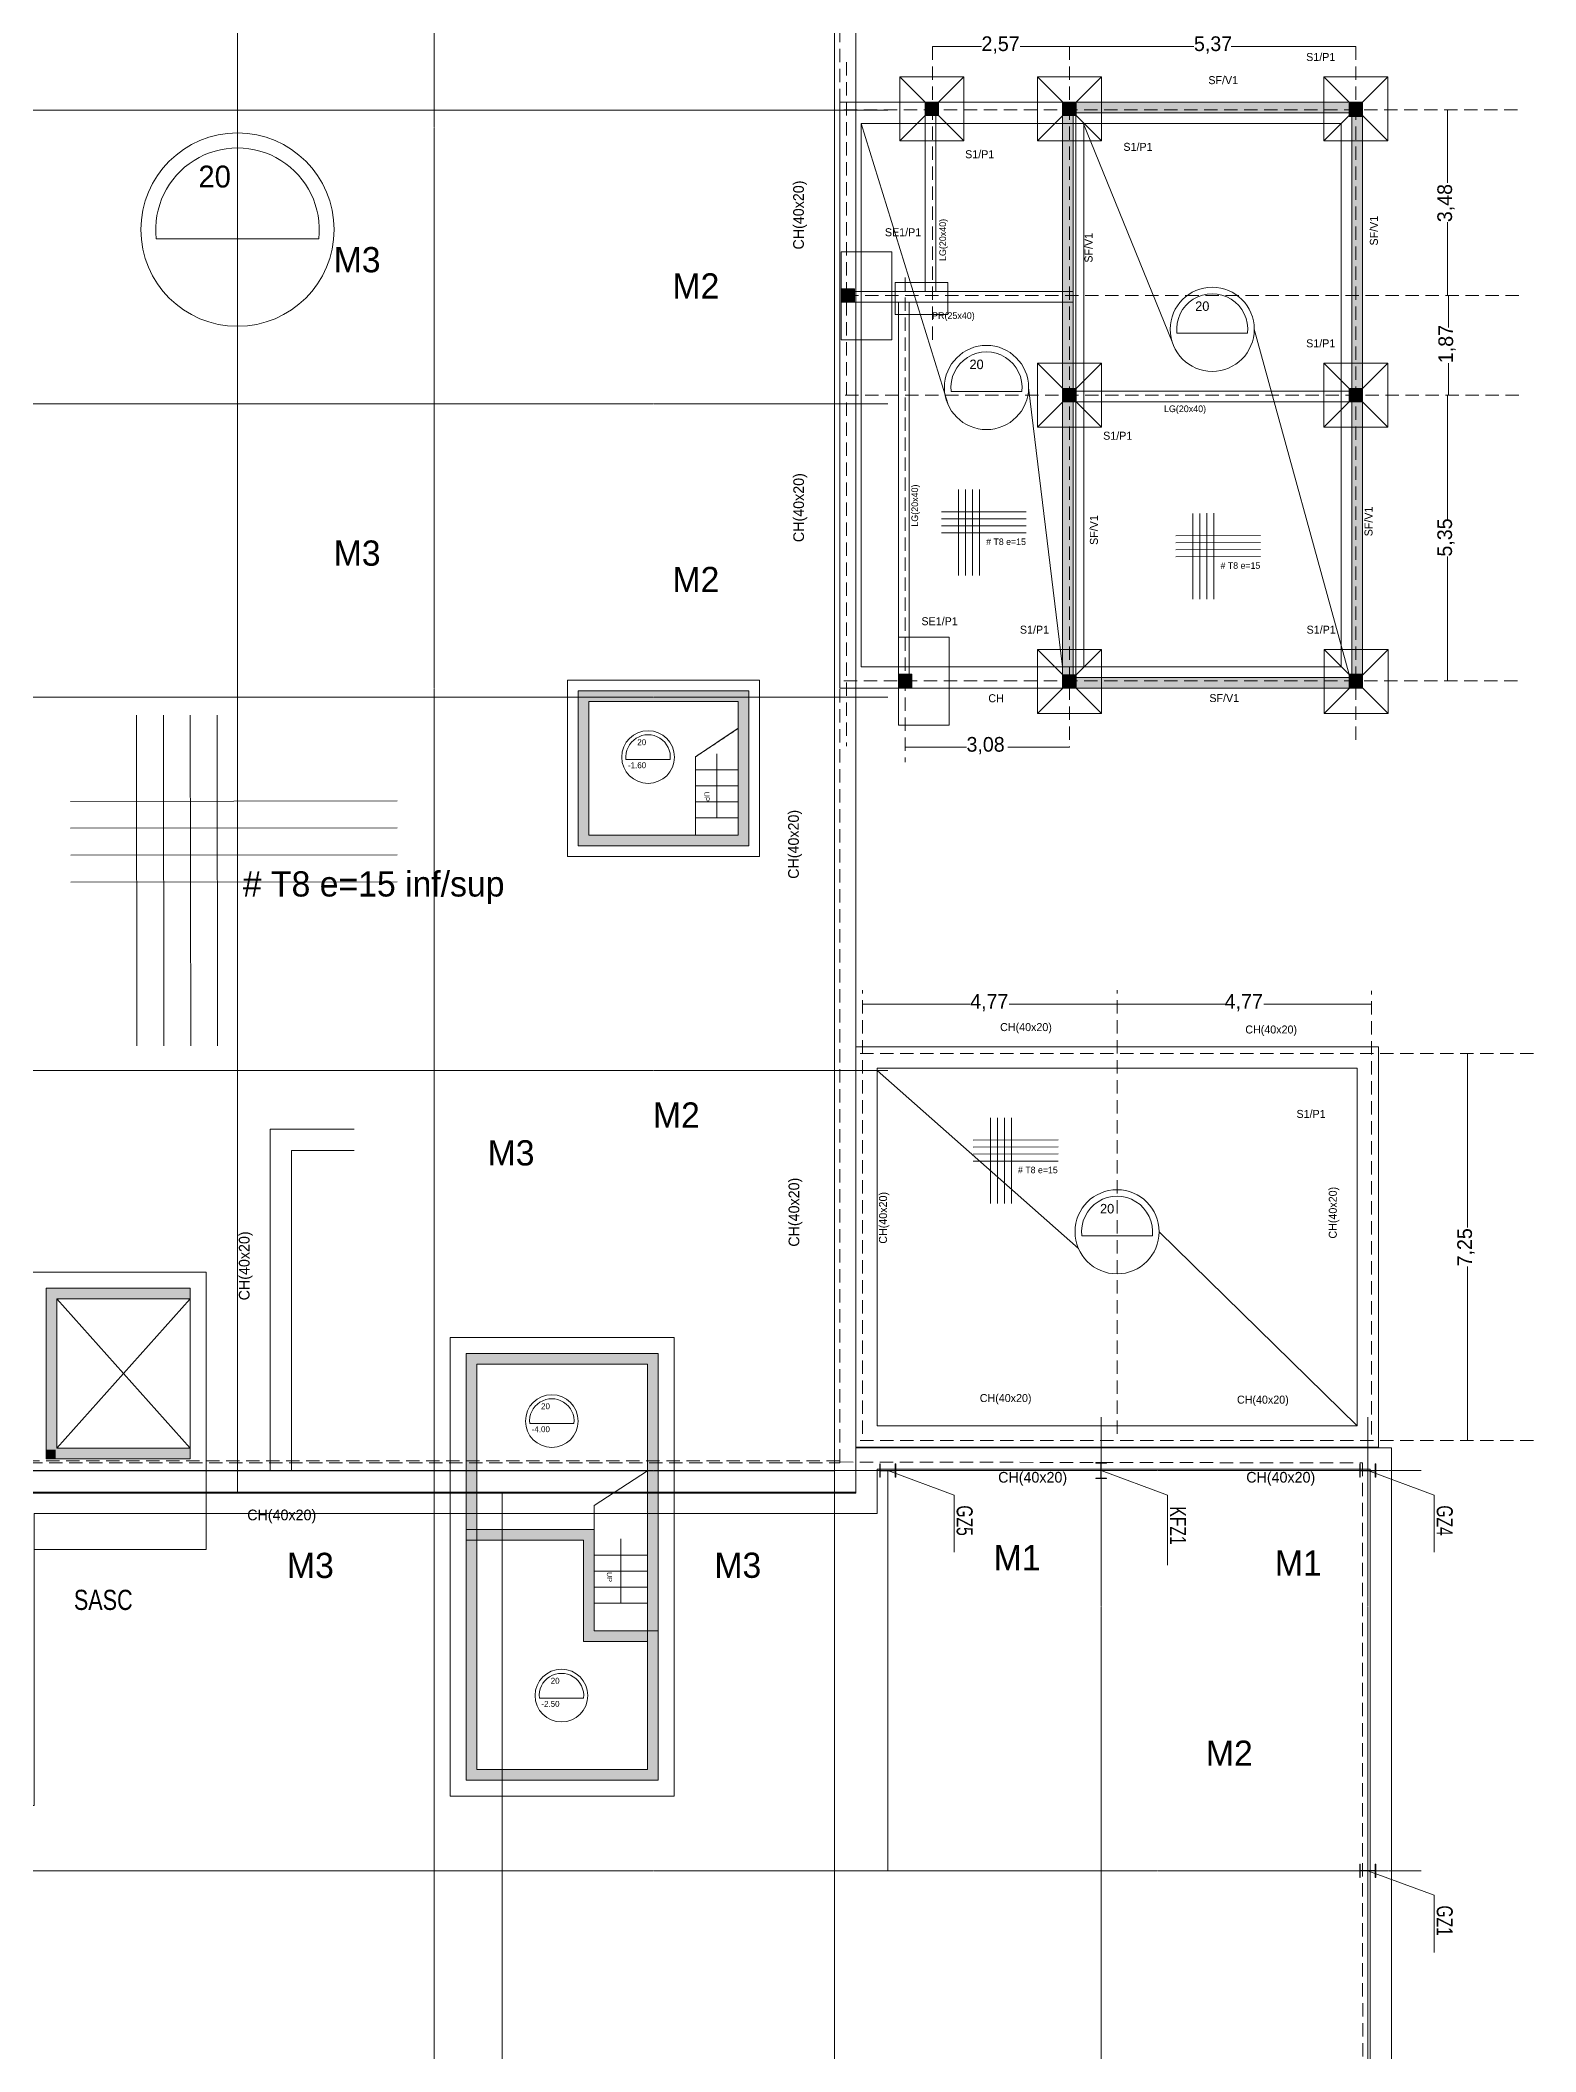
# Model space of a CAD drawing. Header units: millimetres. Extents: x 365175 to 2667127, y -330297 to -162108.
# Drawn here: x 389288 to 417325, y -242000 to -204295 of the extents above; entities that cross this region are included whole.
import ezdxf

# ---------------------------------------------------------------- set-up
doc = ezdxf.new("R2010")
doc.units = ezdxf.units.MM
doc.header["$MEASUREMENT"] = 0
for name, pattern in [('ACAD_ISO04W100', [60, 48, -6, 0, -6]), ('AXES', [50.8, 31.75, -6.35, 6.35, -6.35]), ('CENTER', [50.8, 31.75, -6.35, 6.35, -6.35]), ('DASHED2', [375, 250, -125])]:
    doc.linetypes.add(name, pattern=pattern)
for name, color, linetype in [('Nouveau_0', 7, 'Continuous'), ('Nouveau_buyer', 7, 'Continuous'), ('Nouveau_DYM', 7, 'Continuous'), ('Nouveau_famsun', 7, 'Continuous'), ('Nouveau_STXT_XG_THIN', 7, 'Continuous'), ('Nouveau_text1', 7, 'Continuous')]:
    doc.layers.add(name, color=color, linetype=linetype)
doc.styles.add('STYLE_GENERE_1', font='')
doc.styles.add('STYLE_GENERE_2', font='ISOCP.shx')
doc.styles.add('STYLE_GENERE_4', font='')
doc.styles.get('STYLE_GENERE_1').set_extended_font_data('Tempus Sans ITC')
doc.styles.get('STYLE_GENERE_4').set_extended_font_data('Arial')
doc.dimstyles.new('STYLE_GENERE__1', dxfattribs={"dimtxt": 275, "dimasz": 0.010748, "dimexe": 0.18, "dimexo": 1000000.0, "dimgap": 0, "dimtad": 0, "dimlfac": 0.001, "dimzin": 0, "dimdsep": 46, "dimtxsty": 'STYLE_GENERE_1', "dimblk": 'ARROWHEAD_6', "dimblk1": 'ARROWHEAD_6', "dimblk2": 'ARROWHEAD_6', "dimcen": 0.09, "dimse1": 1, "dimse2": 1, "dimclrd": 7, "dimclre": 7, "dimclrt": 7, "dimazin": 0, "dimtfac": 1, "dimtdec": 4, "dimtmove": 0, "dimatfit": 3, "dimfxl": 0, "dimtolj": 1, "dimtzin": 0, "dimarcsym": 0})
doc.dimstyles.new('STYLE_GENERE__2', dxfattribs={"dimtxt": 275, "dimasz": 0.010748, "dimexe": 0.18, "dimexo": 1000000.0, "dimgap": 0, "dimtad": 0, "dimtih": 1, "dimtoh": 1, "dimlfac": 0.001, "dimzin": 0, "dimdsep": 46, "dimtxsty": 'STYLE_GENERE_1', "dimblk": 'ARROWHEAD_6', "dimblk1": 'ARROWHEAD_6', "dimblk2": 'ARROWHEAD_6', "dimcen": 0.09, "dimse1": 1, "dimse2": 1, "dimclrd": 7, "dimclre": 7, "dimclrt": 7, "dimazin": 0, "dimtfac": 1, "dimtdec": 4, "dimtmove": 0, "dimatfit": 3, "dimfxl": 0, "dimtolj": 1, "dimtzin": 0, "dimarcsym": 0})

# ---------------------------------------------------------------- blocks, each defined once
blk = doc.blocks.new('*D13')
at = {"layer": 'Nouveau_0', "color": 7, "linetype": 'Continuous', "lineweight": 5}
for p, q in [((405500, -217545), (405500, -217545)), ((405500, -217545), (406653, -217545)), ((405500, -217545), (405500, -217545)), ((407429, -217545), (408583, -217545)), ((408583, -217545), (408583, -217545)), ((408583, -217545), (408583, -217545))]:
    blk.add_line(p, q, dxfattribs=at)
at = {"layer": 'Nouveau_0', "color": 7, "lineweight": 5, "insert": (406653, -217682), "char_height": 275, "attachment_point": 7, "style": 'STYLE_GENERE_1'}
blk.add_mtext('\\A1;{\\pql;\\fTempus Sans ITC|b0|i0|c0|p82;3,08}', dxfattribs=at)
blk = doc.blocks.new('ARROWHEAD_6')
at = {"color": 0, "linetype": 'Continuous', "lineweight": 0}
for p, q in [((0, 0), (-1, 0)), ((-0.5, -0.5), (0.5, 0.5))]:
    blk.add_line(p, q, dxfattribs=at)
blk = doc.blocks.new('*D14')
at = {"layer": 'Nouveau_0', "color": 7, "linetype": 'Continuous', "lineweight": 5}
for p, q in [((415668, -206970), (415668, -205598)), ((415668, -205598), (415668, -205598)), ((415668, -205598), (415668, -205598)), ((415668, -209079), (415668, -207706)), ((415668, -209079), (415668, -209079)), ((415668, -209079), (415668, -209079))]:
    blk.add_line(p, q, dxfattribs=at)
at = {"layer": 'Nouveau_0', "color": 7, "lineweight": 5, "insert": (415806, -207706), "char_height": 275, "attachment_point": 7, "rotation": 90, "style": 'STYLE_GENERE_1'}
blk.add_mtext('\\A1;{\\pql;\\fTempus Sans ITC|b0|i0|c0|p82;3,48}', dxfattribs=at)
blk = doc.blocks.new('*D15')
at = {"layer": 'Nouveau_0', "color": 7, "linetype": 'Continuous', "lineweight": 5}
for p, q in [((415668, -213278), (415668, -210950)), ((415668, -210950), (415668, -210950)), ((415668, -210950), (415668, -210950)), ((415668, -216303), (415668, -213974)), ((415668, -216303), (415668, -216303)), ((415668, -216303), (415668, -216303))]:
    blk.add_line(p, q, dxfattribs=at)
at = {"layer": 'Nouveau_0', "color": 7, "lineweight": 5, "insert": (415806, -213974), "char_height": 275, "attachment_point": 7, "rotation": 90, "style": 'STYLE_GENERE_1'}
blk.add_mtext('\\A1;{\\pql;\\fTempus Sans ITC|b0|i0|c0|p82;5,35}', dxfattribs=at)
blk = doc.blocks.new('*D16')
at = {"layer": 'Nouveau_0', "color": 7, "linetype": 'Continuous', "lineweight": 5}
for p, q in [((416043, -226551), (416043, -223290)), ((416043, -223290), (416043, -223290)), ((416043, -223290), (416043, -223290)), ((416043, -230540), (416043, -227279)), ((416043, -230540), (416043, -230540)), ((416043, -230540), (416043, -230540))]:
    blk.add_line(p, q, dxfattribs=at)
at = {"layer": 'Nouveau_0', "color": 7, "lineweight": 5, "insert": (416180, -227279), "char_height": 275, "attachment_point": 7, "rotation": 90, "style": 'STYLE_GENERE_1'}
blk.add_mtext('\\A1;{\\pql;\\fTempus Sans ITC|b0|i0|c0|p82;7,25}', dxfattribs=at)
blk = doc.blocks.new('*D17')
at = {"layer": 'Nouveau_0', "color": 7, "linetype": 'Continuous', "lineweight": 5}
for p, q in [((404701, -222363), (404701, -222363)), ((404701, -222363), (406722, -222363)), ((404701, -222363), (404701, -222363)), ((407455, -222363), (409476, -222363)), ((409476, -222363), (409476, -222363))]:
    blk.add_line(p, q, dxfattribs=at)
at = {"layer": 'Nouveau_0', "color": 7, "lineweight": 5, "insert": (406722, -222500), "char_height": 275, "attachment_point": 7, "style": 'STYLE_GENERE_1'}
blk.add_mtext('\\A1;{\\pql;\\fTempus Sans ITC|b0|i0|c0|p82;4,77}', dxfattribs=at)
blk = doc.blocks.new('*D18')
at = {"layer": 'Nouveau_0', "color": 7, "linetype": 'Continuous', "lineweight": 5}
for p, q in [((409476, -222363), (411493, -222363)), ((409476, -222363), (409476, -222363)), ((412226, -222363), (414243, -222363)), ((414243, -222363), (414243, -222363)), ((414243, -222363), (414243, -222363))]:
    blk.add_line(p, q, dxfattribs=at)
at = {"layer": 'Nouveau_0', "color": 7, "lineweight": 5, "insert": (411493, -222500), "char_height": 275, "attachment_point": 7, "style": 'STYLE_GENERE_1'}
blk.add_mtext('\\A1;{\\pql;\\fTempus Sans ITC|b0|i0|c0|p82;4,77}', dxfattribs=at)
blk = doc.blocks.new('*D23')
at = {"layer": 'Nouveau_0', "color": 7, "linetype": 'Continuous', "lineweight": 5}
for p, q in [((415688, -209681), (415688, -209079)), ((415688, -209079), (415688, -209079)), ((415688, -209079), (415688, -209079)), ((415688, -210950), (415688, -210348)), ((415688, -210950), (415688, -210950)), ((415688, -210950), (415688, -210950))]:
    blk.add_line(p, q, dxfattribs=at)
at = {"layer": 'Nouveau_0', "color": 7, "lineweight": 5, "insert": (415826, -210348), "char_height": 275, "attachment_point": 7, "rotation": 90, "style": 'STYLE_GENERE_1'}
blk.add_mtext('\\A1;{\\pql;\\fTempus Sans ITC|b0|i0|c0|p82;1,87}', dxfattribs=at)
blk = doc.blocks.new('*D24')
at = {"layer": 'Nouveau_0', "color": 7, "linetype": 'Continuous', "lineweight": 5}
for p, q in [((406013, -204411), (406013, -204411)), ((406013, -204411), (406934, -204411)), ((406013, -204411), (406013, -204411)), ((407662, -204411), (408583, -204411)), ((408583, -204411), (408583, -204411))]:
    blk.add_line(p, q, dxfattribs=at)
at = {"layer": 'Nouveau_0', "color": 7, "lineweight": 5, "insert": (406934, -204549), "char_height": 275, "attachment_point": 7, "style": 'STYLE_GENERE_1'}
blk.add_mtext('\\A1;{\\pql;\\fTempus Sans ITC|b0|i0|c0|p82;2,57}', dxfattribs=at)
blk = doc.blocks.new('*D25')
at = {"layer": 'Nouveau_0', "color": 7, "linetype": 'Continuous', "lineweight": 5}
for p, q in [((408583, -204411), (410917, -204411)), ((408583, -204411), (408583, -204411)), ((411615, -204411), (413950, -204411)), ((413950, -204411), (413950, -204411)), ((413950, -204411), (413950, -204411))]:
    blk.add_line(p, q, dxfattribs=at)
at = {"layer": 'Nouveau_0', "color": 7, "lineweight": 5, "insert": (410917, -204549), "char_height": 275, "attachment_point": 7, "style": 'STYLE_GENERE_1'}
blk.add_mtext('\\A1;{\\pql;\\fTempus Sans ITC|b0|i0|c0|p82;5,37}', dxfattribs=at)

msp = doc.modelspace()

# ---------------------------------------------------------------- hatches: boundary and pattern name
at = {"layer": 'Nouveau_0', "linetype": 'Continuous', "lineweight": 5}
for points in [[(405880.742, -205457.703), (405880.742, -205707.703), (406130.742, -205707.703), (406130.742, -205457.703)], [(408457.561, -205457.703), (408457.561, -205707.703), (408707.561, -205707.703), (408707.561, -205457.703)], [(414074.561, -205472.744), (413824.561, -205472.744), (413824.561, -205722.744), (414074.561, -205722.744)], [(404300.201, -208953.747), (404300.201, -209203.747), (404550.201, -209203.747), (404550.201, -208953.747)], [(408457.561, -210825.203), (408457.561, -211075.203), (408707.561, -211075.203), (408707.561, -210825.203)], [(413824.558, -210825.203), (413824.558, -211075.203), (414074.558, -211075.203), (414074.558, -210825.203)], [(405375.202, -216177.662), (405375.202, -216427.662), (405625.202, -216427.662), (405625.202, -216177.662)], [(408457.561, -216192.703), (408457.561, -216442.703), (408707.561, -216442.703), (408707.561, -216192.703)], [(414074.561, -216427.662), (414074.561, -216177.662), (413824.561, -216177.662), (413824.561, -216427.662)]]:
    msp.add_hatch(color=7, dxfattribs=at).paths.add_polyline_path(points)
at = {"layer": 'Nouveau_0', "linetype": 'Continuous', "lineweight": 5, "true_color": 0x007c06}
h = msp.add_hatch(color=96, dxfattribs=at)
h.paths.add_polyline_path([(408450.061, -205457.703), (408450.061, -216442.703), (414074.561, -216442.703), (414074.561, -205457.703)])
h.paths.add_polyline_path([(413874.561, -216242.703), (408650.061, -216242.703), (408650.061, -205657.703), (413874.561, -205657.703)], flags=0)
at = {"layer": 'Nouveau_0', "linetype": 'Continuous', "lineweight": 5, "true_color": 0x0033bc}
h = msp.add_hatch(dxfattribs=at)
h.set_pattern_fill('AR_CONC_0008', color=162, style=0, pattern_type=2)
h.set_pattern_definition([(50, (-2802900, -1553800), (-182184.7, 15939), [19050, -209550]), (355, (-2802900, -1553800), (-35243, 191057), [15240, -167640]), (100.451, (-2787720, -1555130), (146942.5, 175117), [16190, -178090]), (46.184, (-2802900, -1503000), (-271079, 42042), [28575, -314325]), (96.636, (-2780320, -1506500), (237404, 247426), [24285, -267135]), (351.184, (-2802900, -1503000), (237405, 247425), [22860, -251460]), (21, (-2777500, -1515700), (-151615, 102265.5), [19050, -209550]), (326, (-2777500, -1515700), (61802, 184188), [15240, -167640]), (71.4514, (-2764870, -1524230), (213416.5, 81923), [16190, -178090]), (37.5, (-2802905, -1553805), (3088.6, 84555), [0, -165608, 0, -170180, 0, -168275]), (7.5, (-2802905, -1553805), (66819.7, 100180.6), [0, -97028, 0, -161798, 0, -64135]), (327.5, (-2859550, -1553805), (-135590.6, 5728.7), [0, -63500, 0, -198120, 0, -262890]), (317.5, (-2884950, -1553800), (148129, 25426.5), [0, -82550, 0, -131572, 0, -186690])])
h.paths.add_polyline_path([(405317.44, -208836.587), (405317.44, -209436.587), (406305.742, -209436.587), (406305.742, -208836.587)])
h = msp.add_hatch(dxfattribs=at)
h.set_pattern_fill('AR_CONC_0008', color=162, style=0, pattern_type=2)
h.set_pattern_definition([(50, (-2803300, -1553800), (-182184.7, 15939), [19050, -209550]), (355, (-2803300, -1553800), (-35243, 191057), [15240, -167640]), (100.451, (-2788110, -1555130), (146942.5, 175117), [16190, -178090]), (46.184, (-2803300, -1503000), (-271079, 42042), [28575, -314325]), (96.636, (-2780700, -1506500), (237404, 247426), [24285, -267135]), (351.184, (-2803300, -1503000), (237405, 247425), [22860, -251460]), (21, (-2777900, -1515700), (-151615, 102265.5), [19050, -209550]), (326, (-2777900, -1515700), (61802, 184188), [15240, -167640]), (71.4514, (-2765260, -1524230), (213416.5, 81923), [16190, -178090]), (37.5, (-2803290, -1553805), (3088.6, 84555), [0, -165608, 0, -170180, 0, -168275]), (7.5, (-2803290, -1553805), (66819.7, 100180.6), [0, -97028, 0, -161798, 0, -64135]), (327.5, (-2859935, -1553805), (-135590.6, 5728.7), [0, -63500, 0, -198120, 0, -262890]), (317.5, (-2885340, -1553800), (148129, 25426.5), [0, -82550, 0, -131572, 0, -186690])])
h.paths.add_polyline_path([(405317.44, -208836.587), (405317.44, -209436.587), (406305.742, -209436.587), (406305.742, -208836.587)])
at = {"layer": 'Nouveau_0', "linetype": 'Continuous', "lineweight": 5, "true_color": 0x007c06}
h = msp.add_hatch(color=96, dxfattribs=at)
h.paths.add_polyline_path([(399374.813, -216492.704), (399374.813, -219392.704), (402574.813, -219392.704), (402574.813, -216492.704)])
h.paths.add_polyline_path([(402374.813, -219192.704), (399574.813, -219192.704), (399574.813, -216692.704), (402374.813, -216692.704)], flags=0)
for points in [[(389400.202, -227686.253), (389400.202, -230711.254), (389575.202, -230711.254), (389575.202, -230886.253), (392100.202, -230886.253), (392100.202, -230686.253), (389600.202, -230686.253), (389600.202, -227886.253), (392100.202, -227886.253), (392100.202, -227686.253)], [(389400.202, -230886.253), (389575.202, -230886.253), (389575.202, -230711.254), (389400.202, -230711.254)], [(399475.202, -232411.253), (399475.202, -234311.51), (400675.202, -234311.51), (400675.202, -234111.51), (399675.202, -234111.51), (399675.202, -232211.253), (397475.202, -232211.253), (397475.202, -232411.253)]]:
    msp.add_hatch(color=96, dxfattribs=at).paths.add_polyline_path(points)
h = msp.add_hatch(color=96, dxfattribs=at)
h.paths.add_polyline_path([(397275.202, -236911.253), (400875.202, -236911.253), (400875.202, -228911.253), (397275.202, -228911.253)])
h.paths.add_polyline_path([(397475.202, -236711.253), (397475.202, -229111.253), (400675.202, -229111.253), (400675.202, -236711.253)], flags=0)

# ---------------------------------------------------------------- linework, layer by layer
at = {"layer": 'Nouveau_0', "color": 7, "linetype": 'ACAD_ISO04W100', "lineweight": 5}
for p, q in [((396675.201, -172107.704), (396675.201, -260107.704)), ((404175.201, -172107.704), (404175.201, -260107.704)), ((380675.201, -205607.704), (405175.201, -205607.704)), ((374175.201, -211107.704), (405175.201, -211107.704)), ((374175.201, -216607.704), (405175.201, -216607.704)), ((374175.201, -223607.704), (405175.201, -223607.704)), ((409175.201, -230107.584), (409175.201, -260107.704)), ((414175.201, -230107.584), (414175.201, -260107.704)), ((374175.201, -231107.704), (415175.201, -231107.704)), ((374175.201, -238607.704), (415175.201, -238607.704))]:
    msp.add_line(p, q, dxfattribs=at)
at = {"layer": 'Nouveau_0', "color": 7, "linetype": 'AXES', "lineweight": 5}
for p, q in [((396675.201, -172107.704), (396675.201, -260107.704)), ((404175.201, -172107.704), (404175.201, -260107.704)), ((380675.201, -205607.704), (405175.201, -205607.704)), ((374175.201, -211107.704), (405175.201, -211107.704)), ((374175.201, -216607.704), (405175.201, -216607.704)), ((374175.201, -223607.704), (405175.201, -223607.704)), ((409175.201, -230107.584), (409175.201, -260107.704)), ((414175.201, -230107.584), (414175.201, -260107.704)), ((374175.201, -231107.704), (415175.201, -231107.704)), ((405175.201, -231107.704), (405175.201, -238607.704)), ((374175.201, -238607.704), (415175.201, -238607.704))]:
    msp.add_line(p, q, dxfattribs=at)
at = {"layer": 'Nouveau_0', "color": 7, "linetype": 'Continuous', "lineweight": 5}
for p, q in [((401574.813, -217969.825), (402374.813, -217969.825)), ((401574.813, -218269.825), (402374.813, -218269.825)), ((401574.813, -218569.825), (402374.813, -218569.825)), ((401574.813, -218869.825), (402374.813, -218869.825)), ((405175.201, -231107.704), (406423.167, -231565.199)), ((409175.201, -231107.704), (410423.167, -231565.199)), ((414175.201, -231107.704), (415423.167, -231565.199)), ((406423.167, -231565.199), (406423.167, -232636.632)), ((410423.167, -231565.199), (410423.167, -232881.293)), ((415423.167, -231565.199), (415423.167, -232636.632)), ((399675.202, -232688.631), (400675.202, -232688.631)), ((399675.202, -232988.631), (400675.202, -232988.631)), ((399675.202, -233288.631), (400675.202, -233288.631)), ((399675.202, -233588.631), (400675.202, -233588.631)), ((414175.201, -238607.704), (415423.167, -239065.199)), ((415423.167, -239065.199), (415423.167, -240136.632))]:
    msp.add_line(p, q, dxfattribs=at)
at = {"layer": 'Nouveau_0', "color": 7, "linetype": 'DASHED2', "lineweight": 20}
for points in [[(381575.201, -172957.704), (462940.553, -172957.704), (462940.553, -252942.704), (437940.061, -252942.704), (437940.061, -187972.705), (410675.553, -187972.705), (404275.553, -187957.704), (404275.553, -230945.203), (414074.561, -230962.703), (414089.561, -258972.705), (381590.553, -258972.705)], [(381577.885, -230962.703), (404275.564, -230962.703), (404275.564, -230924.277), (381577.885, -230924.277)]]:
    msp.add_lwpolyline(points, close=True, dxfattribs=at)
at = {"layer": 'Nouveau_0', "color": 7, "linetype": 'Continuous', "lineweight": 20}
for points in [[(404576.273, -187779.442), (381395.876, -187792.342), (381395.876, -231511.254), (404575.202, -231511.254)], [(381395.876, -187792.342), (404575.202, -187792.342), (404575.202, -231511.254), (381395.876, -231511.254)], [(404176.263, -188179.664), (381795.876, -188192.12), (381795.876, -231111.254), (404175.212, -231111.254)], [(404275.553, -205457.703), (414074.561, -205457.703), (414074.561, -216442.703), (404275.553, -216442.703)], [(405880.742, -205457.703), (406130.742, -205457.703), (406130.742, -205707.703), (405880.742, -205707.703)], [(408450.061, -216442.703), (408700.061, -216442.703), (408700.061, -205457.703), (408450.061, -205457.703)], [(408450.061, -205457.703), (414074.561, -205457.703), (414074.561, -216442.703), (408450.061, -216442.703)], [(408450.061, -205457.703), (414074.561, -205457.703), (414074.561, -216442.703), (408450.061, -216442.703)], [(408457.561, -205457.703), (408707.561, -205457.703), (408707.561, -205707.703), (408457.561, -205707.703)], [(414074.561, -205472.744), (413824.561, -205472.744), (413824.561, -205722.744), (414074.561, -205722.744)], [(404675.553, -205857.703), (413674.561, -205857.703), (413674.561, -216042.703), (404675.553, -216042.703)], [(408650.061, -205657.703), (413874.561, -205657.703), (413874.561, -216242.703), (408650.061, -216242.703)], [(408650.061, -205657.703), (413874.561, -205657.703), (413874.561, -216242.703), (408650.061, -216242.703)], [(408850.061, -205857.703), (413674.561, -205857.703), (413674.561, -216042.703), (408850.061, -216042.703)], [(404300.194, -209911.254), (404300.194, -208261.254), (405250.194, -208261.254), (405250.194, -209911.254)], [(405317.44, -208836.587), (406305.742, -208836.587), (406305.742, -209436.587), (405317.44, -209436.587)], [(404300.201, -208953.747), (404550.201, -208953.747), (404550.201, -209203.747), (404300.201, -209203.747)], [(408457.561, -210825.203), (408707.561, -210825.203), (408707.561, -211075.203), (408457.561, -211075.203)], [(413824.558, -210825.203), (414074.558, -210825.203), (414074.558, -211075.203), (413824.558, -211075.203)], [(405375.195, -217135.169), (405375.195, -215485.169), (406325.195, -215485.169), (406325.195, -217135.169)], [(399174.813, -216292.704), (402774.813, -216292.704), (402774.813, -219592.704), (399174.813, -219592.704)], [(399174.813, -216292.704), (402774.813, -216292.704), (402774.813, -219592.704), (399174.813, -219592.704)], [(405375.202, -216177.662), (405625.202, -216177.662), (405625.202, -216427.662), (405375.202, -216427.662)], [(408457.561, -216192.703), (408707.561, -216192.703), (408707.561, -216442.703), (408457.561, -216442.703)], [(414074.561, -216427.662), (413824.561, -216427.662), (413824.561, -216177.662), (414074.561, -216177.662)], [(399374.813, -216492.704), (402574.813, -216492.704), (402574.813, -219392.704), (399374.813, -219392.704)], [(399374.813, -216492.704), (402574.813, -216492.704), (402574.813, -219392.704), (399374.813, -219392.704)], [(399574.813, -216692.704), (402374.813, -216692.704), (402374.813, -219192.704), (399574.813, -219192.704)], [(402374.813, -216692.704), (399574.813, -216692.704), (399574.813, -219192.704), (401574.813, -219192.704), (402374.813, -219192.704)], [(399574.813, -216692.704), (402374.813, -216692.704), (402374.813, -219192.704), (399574.813, -219192.704)], [(402374.813, -217192.704), (402374.813, -219192.704), (401574.813, -219192.704), (401574.813, -217725.015)], [(404576.262, -223164.91), (414375.27, -223164.91), (414375.27, -230664.91), (404576.262, -230664.91)], [(404976.262, -223564.91), (413975.27, -223564.91), (413975.27, -230264.91), (404976.262, -230264.91)], [(392100.202, -227686.253), (392100.202, -230886.253), (389400.202, -230886.253), (389400.202, -227686.253)], [(392080.067, -227686.253), (389400.202, -227686.253), (389400.202, -230886.253), (392100.202, -230886.253), (392100.202, -227686.253)], [(392100.202, -227886.253), (389600.202, -227886.253), (389600.202, -230686.253), (392100.202, -230686.253)], [(396975.202, -228611.253), (396975.202, -237211.253), (401175.202, -237211.253), (401175.202, -228611.253)], [(397275.202, -228911.253), (397275.202, -236911.253), (400875.202, -236911.253), (400875.202, -228911.253)], [(400875.202, -228911.253), (400875.202, -236911.253), (397275.202, -236911.253), (397275.202, -228911.253)], [(400675.202, -229111.253), (400675.202, -236711.253), (397475.202, -236711.253), (397475.202, -229111.253)], [(397475.202, -229111.253), (400675.202, -229111.253), (400675.202, -236711.253), (397475.202, -236711.253)], [(385414.61, -236983.63), (385414.61, -238250.544), (381276.896, -238250.544), (381275.202, -259511.254), (414622.909, -259509.516), (414622.909, -230679.951), (404575.202, -230679.951), (404575.202, -231511.254), (388675.202, -231511.254), (388675.202, -236983.63)], [(385814.61, -237383.63), (385814.61, -238650.544), (381676.864, -238650.544), (381675.234, -259111.233), (414222.909, -259109.537), (414222.909, -231079.951), (404975.202, -231079.951), (404975.202, -231911.254), (389175.201, -231911.254), (389175.201, -237383.63)], [(400675.202, -234111.51), (400675.202, -231111.253), (399675.202, -231761.253), (399675.202, -234111.51)], [(399675.202, -232688.631), (400675.202, -232688.631), (400675.202, -233588.631), (399675.202, -233588.631)], [(399675.202, -232688.631), (400675.202, -232688.631), (400675.202, -232988.631), (399675.202, -232988.631)], [(399675.202, -232988.631), (400675.202, -232988.631), (400675.202, -233288.631), (399675.202, -233288.631)]]:
    msp.add_lwpolyline(points, close=True, dxfattribs=at)
at = {"layer": 'Nouveau_0', "color": 7, "linetype": 'DASHED2', "lineweight": 20}
for points in [[(404400.553, -204707.663), (404400.553, -217529.659)], [(406013.242, -204411.254), (406013.242, -209950.384)], [(408582.561, -204411.254), (408582.561, -217544.7)], [(413949.561, -204411.254), (413949.561, -217529.659)], [(416980.727, -205597.744), (404275.553, -205597.744)], [(405500.202, -208741.277), (405500.202, -217830.484)], [(417005.375, -209078.747), (404300.201, -209078.747)], [(417005.375, -210950.203), (404300.201, -210950.203)], [(416980.727, -216302.662), (404275.553, -216302.662)], [(404701.262, -230414.91), (404701.262, -222101.808)], [(409475.766, -230414.91), (409475.766, -222101.808)], [(414242.77, -230429.911), (414242.77, -222116.809)], [(417281.436, -223289.91), (404576.262, -223289.91)], [(417281.436, -230539.91), (404576.262, -230539.91)]]:
    msp.add_lwpolyline(points, dxfattribs=at)
at = {"layer": 'Nouveau_0', "color": 7, "linetype": 'Continuous', "lineweight": 20}
for points in [[(405405.745, -204982.7), (406605.745, -204982.7), (406605.745, -206182.7), (405405.745, -206182.7), (405405.745, -204982.7), (406605.745, -206182.7), (405405.745, -206182.7), (406605.745, -204982.7)], [(407982.568, -204982.7), (409182.568, -204982.7), (409182.568, -206182.7), (407982.568, -206182.7), (407982.568, -204982.7), (409182.568, -206182.7), (407982.568, -206182.7), (409182.568, -204982.7)], [(413349.568, -204982.7), (414549.568, -204982.7), (414549.568, -206182.7), (413349.568, -206182.7), (413349.568, -204982.7), (414549.568, -206182.7), (413349.568, -206182.7), (414549.568, -204982.7)], [(404675.553, -205857.703), (406299.834, -211107.228)], [(405880.749, -209003.747), (405880.749, -205707.703)], [(406080.919, -209003.747), (406079.78, -205693.815)], [(408831.031, -205831.162), (410507.595, -209950.388)], [(391463.716, -208015.281), (394508.433, -208015.281)], [(405705.742, -208836.587), (406305.742, -208836.587), (406305.742, -209436.587), (405317.44, -209436.587), (405317.44, -208836.587)], [(404300.201, -209003.747), (408650.061, -209003.747)], [(404300.201, -209203.747), (408650.061, -209203.747)], [(405375.202, -216177.662), (405375.202, -209203.747)], [(405575.372, -216177.662), (405575.372, -209203.747)], [(410597.203, -209787.076), (411922.333, -209787.076)], [(412048.435, -209713.256), (413824.561, -216185.193)], [(407982.568, -210350.2), (409182.568, -210350.2), (409182.568, -211550.2), (407982.568, -211550.2), (407982.568, -210350.2), (409182.568, -211550.2), (407982.568, -211550.2), (409182.568, -210350.2)], [(413349.565, -210350.2), (414549.565, -210350.2), (414549.565, -211550.2), (413349.565, -211550.2), (413349.565, -210350.2), (414549.565, -211550.2), (413349.565, -211550.2), (414549.565, -210350.2)], [(406365.413, -210878.06), (407690.543, -210878.06)], [(407816.645, -210804.239), (408450.061, -216042.703)], [(408450.061, -210875.203), (413824.558, -210875.203)], [(408450.061, -211075.203), (413824.558, -211075.203)], [(407982.568, -215717.7), (409182.568, -215717.7), (409182.568, -216917.7), (407982.568, -216917.7), (407982.568, -215717.7), (409182.568, -216917.7), (407982.568, -216917.7), (409182.568, -215717.7)], [(413357.068, -215717.7), (414557.068, -215717.7), (414557.068, -216917.7), (413357.068, -216917.7), (413357.068, -215717.7), (414557.068, -216917.7), (413357.068, -216917.7), (414557.068, -215717.7)], [(400268.2, -217777.569), (401097.968, -217777.569)], [(404976.262, -223607.704), (408751.98, -226943.609)], [(395175.201, -224707.704), (393600.201, -224707.704), (393600.201, -231107.704)], [(395175.201, -225107.704), (394000.201, -225107.704), (394000.201, -231107.704)], [(408813.201, -226704.172), (410138.331, -226704.172)], [(410264.433, -226630.351), (413975.27, -230264.91)], [(389175.201, -232311.254), (389175.201, -232585.704), (392400.202, -232585.704), (392400.202, -227386.253), (392080.067, -227386.253), (388975.202, -227386.253), (388975.202, -228611.179)], [(389600.202, -227886.253), (392100.202, -230686.253), (389600.202, -230686.253), (392100.202, -227886.253)], [(397475.202, -232211.253), (399675.202, -232211.253), (399675.202, -234111.51), (400675.202, -234111.51), (400675.202, -229111.253), (400675.202, -231111.253), (399675.202, -231761.253), (399675.202, -232211.253)], [(398463.824, -230223.898), (399293.592, -230223.898)], [(397275.202, -232211.253), (399675.202, -232211.253), (399675.202, -234111.51), (400875.202, -234111.51)], [(397275.202, -232211.253), (399675.202, -232211.253), (399675.202, -234111.51), (400675.202, -234111.51)], [(397275.202, -232411.253), (399475.202, -232411.253), (399475.202, -234311.51), (400675.202, -234311.51)], [(398644.668, -235370.449), (399474.436, -235370.449)]]:
    msp.add_lwpolyline(points, dxfattribs=at)
at = {"layer": 'Nouveau_0', "color": 7, "linetype": 'Continuous', "lineweight": 20, "flags": 128}
for points in [[(406503.457, -212717.205), (406505.466, -214327.6)], [(406634.706, -212717.041), (406636.715, -214327.437)], [(406765.955, -212716.878), (406767.964, -214327.273)], [(406897.204, -212716.714), (406899.213, -214327.109)], [(406182.977, -213136.949), (407773.172, -213134.966)], [(406183.141, -213268.199), (407773.336, -213266.215)], [(406183.305, -213399.448), (407773.499, -213397.464)], [(410897.036, -213163.493), (410899.045, -214773.889)], [(411028.285, -213163.329), (411030.294, -214773.725)], [(411159.535, -213163.166), (411161.543, -214773.561)], [(411290.784, -213163.002), (411292.792, -214773.397)], [(406183.468, -213530.697), (407773.663, -213528.713)], [(410576.557, -213583.238), (412166.751, -213581.254)], [(410576.72, -213714.487), (412166.915, -213712.503)], [(410576.884, -213845.736), (412167.079, -213843.752)], [(410577.048, -213976.985), (412167.242, -213975.002)], [(391090.951, -216947.043), (391098.681, -223143.85)], [(391595.999, -216946.413), (391603.728, -223143.22)], [(392101.046, -216945.783), (392108.776, -223142.59)], [(392606.093, -216945.153), (392613.823, -223141.96)], [(401974.813, -218869.825), (401974.813, -217669.01)], [(389857.745, -218562.221), (395976.819, -218554.589)], [(389858.375, -219067.269), (395977.449, -219059.636)], [(389859.005, -219572.316), (395978.079, -219564.683)], [(389859.635, -220077.363), (395978.709, -220069.731)], [(407099.785, -224491.876), (407101.794, -226102.271)], [(407231.034, -224491.712), (407233.043, -226102.108)], [(407362.284, -224491.548), (407364.292, -226101.944)], [(407493.533, -224491.385), (407495.542, -226101.78)], [(406779.306, -224911.62), (408369.5, -224909.637)], [(406779.469, -225042.869), (408369.664, -225040.886)], [(406779.633, -225174.119), (408369.828, -225172.135)], [(406779.797, -225305.368), (408369.991, -225303.384)], [(400175.202, -233588.631), (400175.202, -232387.817)], [(400175.202, -233588.631), (400175.202, -232387.817)]]:
    msp.add_lwpolyline(points, dxfattribs=at)
at = {"layer": 'Nouveau_0', "color": 7, "linetype": 'Continuous', "lineweight": 20}
for centre, radius in [((392986.074, -207845.666), 1812.099), ((411259.768, -209713.256), 788.667), ((407027.978, -210804.239), 788.667), ((400683.084, -217731.344), 493.846), ((409475.766, -226630.351), 788.667), ((398878.708, -230177.673), 493.846), ((399059.552, -235324.224), 493.846)]:
    msp.add_circle(centre, radius, dxfattribs=at)
for centre, radius, start in [((392986.074, -207845.666), 1531.778, 353.6425333), ((411259.768, -209713.256), 666.665, 353.6425333), ((407027.978, -210804.239), 666.665, 353.6425333), ((400683.084, -217731.344), 417.451, 353.6425332), ((409475.766, -226630.351), 666.665, 353.6425333), ((398878.708, -230177.673), 417.451, 353.6425332), ((399059.552, -235324.224), 417.451, 353.6425332)]:
    msp.add_arc(centre, radius, start, 186.3574668, dxfattribs=at)
at = {"layer": 'Nouveau_buyer', "color": 7, "linetype": 'Continuous', "lineweight": 20}
msp.add_lwpolyline([(400875.202, -228911.253), (400875.202, -236911.253), (397275.202, -236911.253), (397275.202, -228911.253)], close=True, dxfattribs=at)
at = {"layer": 'Nouveau_DYM', "color": 7, "linetype": 'CENTER', "lineweight": 5}
for p, q in [((401574.813, -217969.825), (402374.813, -217969.825)), ((401574.813, -218269.825), (402374.813, -218269.825)), ((401574.813, -218569.825), (402374.813, -218569.825)), ((401574.813, -218869.825), (402374.813, -218869.825))]:
    msp.add_line(p, q, dxfattribs=at)
at = {"layer": 'Nouveau_DYM', "color": 7, "linetype": 'CENTER', "lineweight": 20}
for points in [[(402374.813, -216692.704), (399574.813, -216692.704), (399574.813, -219192.704), (401574.813, -219192.704), (402374.813, -219192.704)], [(402374.813, -217192.704), (402374.813, -219192.704), (401574.813, -219192.704), (401574.813, -217725.015)]]:
    msp.add_lwpolyline(points, close=True, dxfattribs=at)
at = {"layer": 'Nouveau_DYM', "color": 7, "linetype": 'CENTER', "lineweight": 20, "flags": 128}
msp.add_lwpolyline([(401974.813, -218869.825), (401974.813, -217669.01)], dxfattribs=at)
at = {"layer": 'Nouveau_famsun', "color": 7, "linetype": 'Continuous', "lineweight": 5}
for p, q in [((392986.074, -187785.892), (392986.074, -231529.059)), ((397949.903, -259509.516), (397949.903, -231529.059))]:
    msp.add_line(p, q, dxfattribs=at)
at = {"layer": 'Nouveau_famsun', "color": 7, "linetype": 'Continuous', "lineweight": 20}
msp.add_lwpolyline([(404576.273, -187779.442), (404576.273, -231529.059), (374657.518, -231529.059), (374657.518, -210772.522), (381395.876, -210772.522), (381395.876, -187792.342)], close=True, dxfattribs=at)
msp.add_lwpolyline([(404576.273, -230679.951), (414622.909, -230679.951), (414622.909, -259509.516), (381276.896, -259509.516), (381276.896, -238250.544), (385414.61, -238250.544), (385414.61, -231529.059)], dxfattribs=at)
at = {"layer": 'Nouveau_STXT_XG_THIN', "color": 7, "linetype": 'Continuous', "lineweight": 20}
for points in [[(405325.201, -231232.704), (405325.201, -230982.704), (405314.501, -230982.704), (405314.501, -231104.154), (405035.901, -231104.154), (405035.901, -230982.704), (405025.201, -230982.704), (405025.201, -231232.704), (405035.901, -231232.704), (405035.901, -231111.254), (405314.501, -231111.254), (405314.501, -231232.704)], [(409275.201, -230957.704), (409075.201, -230957.704), (409075.201, -230968.404), (409171.651, -230968.404), (409171.651, -231247.004), (409075.201, -231247.004), (409075.201, -231257.704), (409275.201, -231257.704), (409275.201, -231247.004), (409178.751, -231247.004), (409178.751, -230968.404), (409275.201, -230968.404)], [(409275.201, -230957.704), (409075.201, -230957.704), (409075.201, -230968.404), (409171.651, -230968.404), (409171.651, -231247.004), (409075.201, -231247.004), (409075.201, -231257.704), (409275.201, -231257.704), (409275.201, -231247.004), (409178.751, -231247.004), (409178.751, -230968.404), (409275.201, -230968.404)], [(414325.201, -231232.704), (414325.201, -230982.704), (414314.501, -230982.704), (414314.501, -231104.154), (414035.901, -231104.154), (414035.901, -230982.704), (414025.201, -230982.704), (414025.201, -231232.704), (414035.901, -231232.704), (414035.901, -231111.254), (414314.501, -231111.254), (414314.501, -231232.704)], [(414325.201, -231232.704), (414325.201, -230982.704), (414314.501, -230982.704), (414314.501, -231104.154), (414035.901, -231104.154), (414035.901, -230982.704), (414025.201, -230982.704), (414025.201, -231232.704), (414035.901, -231232.704), (414035.901, -231111.254), (414314.501, -231111.254), (414314.501, -231232.704)], [(414325.201, -238732.704), (414325.201, -238482.704), (414314.501, -238482.704), (414314.501, -238604.154), (414035.901, -238604.154), (414035.901, -238482.704), (414025.201, -238482.704), (414025.201, -238732.704), (414035.901, -238732.704), (414035.901, -238611.254), (414314.501, -238611.254), (414314.501, -238732.704)], [(414325.201, -238732.704), (414325.201, -238482.704), (414314.501, -238482.704), (414314.501, -238604.154), (414035.901, -238604.154), (414035.901, -238482.704), (414025.201, -238482.704), (414025.201, -238732.704), (414035.901, -238732.704), (414035.901, -238611.254), (414314.501, -238611.254), (414314.501, -238732.704)]]:
    msp.add_lwpolyline(points, close=True, dxfattribs=at)

# ---------------------------------------------------------------- texts
at = {"layer": 'Nouveau_0', "color": 7, "linetype": 'Continuous', "lineweight": 5, "style": 'STYLE_GENERE_1'}
for s, insert, char_height, attachment_point in [('\\A1;{\\pqr;\\fTempus Sans ITC|b0|i0|c0|p82;S1/P1}', (413567.553, -204534.322), 150, 3), ('\\A1;{\\pqr;\\fTempus Sans ITC|b0|i0|c0|p82;SF/V1 }', (411744.051, -204968.588), 150, 3), ('\\A1;{\\pqr;\\fTempus Sans ITC|b0|i0|c0|p82;S1/P1}', (410140.664, -206218.717), 150, 3), ('\\A1;{\\pqr;\\fTempus Sans ITC|b0|i0|c0|p82;S1/P1}', (407174.006, -206357.462), 150, 3), ('\\A1;{\\pql;\\fTempus Sans ITC|b0|i0|c0|p82;20 }', (392252.905, -206645.615), 409.76963, 1), ('\\A1;{\\pqr;\\fTempus Sans ITC|b0|i0|c0|p82;SE1/P1}', (405803.45, -207819.31), 150, 3), ('\\A1;{\\pql;\\fTempus Sans ITC|b0|i0|c0|p82;M3}', (394789.572, -208172.109), 472.97405, 1), ('\\A1;{\\pql;\\fTempus Sans ITC|b0|i0|c0|p82;M2}', (401140.77, -208663.816), 472.97405, 1), ('\\A1;{\\pql;\\fTempus Sans ITC|b0|i0|c0|p82;20 }', (410940.676, -209190.966), 178.34114, 1), ('\\A1;{\\pql;\\fTempus Sans ITC|b0|i0|c0|p82;PR(25x40)}', (406008.22, -209394.227), 125, 1), ('\\A1;{\\pqr;\\fTempus Sans ITC|b0|i0|c0|p82;S1/P1}', (413567.55, -209901.822), 150, 3), ('\\A1;{\\pql;\\fTempus Sans ITC|b0|i0|c0|p82;20 }', (406708.886, -210281.949), 178.34114, 1), ('\\A1;{\\pql;\\fTempus Sans ITC|b0|i0|c0|p82;LG(20x40)}', (410354.554, -211141.399), 125, 1), ('\\A1;{\\pqr;\\fTempus Sans ITC|b0|i0|c0|p82;S1/P1}', (409761.909, -211633.58), 150, 3), ('\\A1;{\\pql;\\fTempus Sans ITC|b0|i0|c0|p82;M3}', (394789.572, -213672.109), 472.97405, 1), ('\\A1;{\\pql;\\fTempus Sans ITC|b0|i0|c0|p82;# T8 e=15}', (407021.977, -213634.78), 122.91416, 1), ('\\A1;{\\pql;\\fTempus Sans ITC|b0|i0|c0|p82;M2}', (401140.77, -214166.816), 472.97405, 1), ('\\A1;{\\pql;\\fTempus Sans ITC|b0|i0|c0|p82;# T8 e=15}', (411415.556, -214081.068), 122.91416, 1), ('\\A1;{\\pql;\\fTempus Sans ITC|b0|i0|c0|p82;SE1/P1}', (405808.136, -215263.045), 150, 7), ('\\A1;{\\pqr;\\fTempus Sans ITC|b0|i0|c0|p82;S1/P1}', (408200.553, -215269.322), 150, 3), ('\\A1;{\\pqr;\\fTempus Sans ITC|b0|i0|c0|p82;S1/P1}', (413575.053, -215269.322), 150, 3), ('\\A1;{\\pqr;\\fTempus Sans ITC|b0|i0|c0|p82;CH }', (407352.153, -216554.235), 150, 3), ('\\A1;{\\pqr;\\fTempus Sans ITC|b0|i0|c0|p82;SF/V1 }', (411763.246, -216550.292), 150, 3), ('\\A1;{\\pql;\\fTempus Sans ITC|b0|i0|c0|p82;20}', (400481.594, -217397.543), 111.67338, 1), ('\\A1;{\\pql;\\fTempus Sans ITC|b0|i0|c0|p82;-1.60}', (400306.788, -217829.04), 111.67338, 1), ('\\A1;{\\pql;\\fTempus Sans ITC|b0|i0|c0|p82;# T8 e=15 inf/sup}', (393086.217, -219872.901), 472.97405, 1), ('\\A1;{\\pqr;\\fTempus Sans ITC|b0|i0|c0|p82;CH(40x20)}', (408253.263, -222718.277), 150, 3), ('\\A1;{\\pqr;\\fTempus Sans ITC|b0|i0|c0|p82;CH(40x20)}', (412849.494, -222763.353), 150, 3), ('\\A1;{\\pql;\\fTempus Sans ITC|b0|i0|c0|p82;M2}', (400774.709, -224205.155), 472.97405, 1), ('\\A1;{\\pqr;\\fTempus Sans ITC|b0|i0|c0|p82;S1/P1}', (413385.755, -224345.837), 150, 3), ('\\A1;{\\pql;\\fTempus Sans ITC|b0|i0|c0|p82;M3}', (397675.613, -224914.021), 472.97405, 1), ('\\A1;{\\pql;\\fTempus Sans ITC|b0|i0|c0|p82;# T8 e=15}', (407618.305, -225409.451), 122.91416, 1), ('\\A1;{\\pql;\\fTempus Sans ITC|b0|i0|c0|p82;20 }', (409156.674, -226108.062), 178.34114, 1), ('\\A1;{\\pql;\\fTempus Sans ITC|b0|i0|c0|p82;20}', (398677.218, -229843.872), 111.67338, 1), ('\\A1;{\\pqr;\\fTempus Sans ITC|b0|i0|c0|p82;CH(40x20)}', (407871.515, -229671.711), 150, 3), ('\\A1;{\\pqr;\\fTempus Sans ITC|b0|i0|c0|p82;CH(40x20)}', (412693.879, -229701.74), 150, 3), ('\\A1;{\\pql;\\fTempus Sans ITC|b0|i0|c0|p82;-4.00}', (398502.412, -230274.72), 111.67338, 1), ('\\A1;{\\pqr;\\fTempus Sans ITC|b0|i0|c0|p82;CH(40x20)}', (408539.641, -231131.406), 200, 3), ('\\A1;{\\pqr;\\fTempus Sans ITC|b0|i0|c0|p82;CH(40x20)}', (413190.549, -231131.406), 200, 3), ('\\A1;{\\pqr;\\fTempus Sans ITC|b0|i0|c0|p82;CH(40x20)}', (394461.872, -231837.702), 200, 3), ('\\A1;{\\pql;\\fTempus Sans ITC|b0|i0|c0|p82;M3}', (401926.197, -232643.749), 472.97405, 1), ('\\A1;{\\pql;\\fTempus Sans ITC|b0|i0|c0|p82;M1}', (407161.917, -232502.669), 472.97405, 1), ('\\A1;{\\pql;\\fTempus Sans ITC|b0|i0|c0|p82;M1}', (412433.881, -232603.082), 472.97405, 1), ('\\A1;{\\pql;\\fTempus Sans ITC|b0|i0|c0|p82;M3}', (393913.484, -232647.299), 472.97405, 1), ('\\A1;{\\W0.800000x;\\pql;\\fTempus Sans ITC|b0|i0|c0|p82;SASC }', (389918.726, -233724.005), 378.12066, 7), ('\\A1;{\\pql;\\fTempus Sans ITC|b0|i0|c0|p82;20}', (398858.061, -234990.423), 111.67338, 1), ('\\A1;{\\pql;\\fTempus Sans ITC|b0|i0|c0|p82;-2.50}', (398683.256, -235423.789), 111.67338, 1), ('\\A1;{\\pql;\\fTempus Sans ITC|b0|i0|c0|p82;M2}', (411140.77, -236167.366), 472.97405, 1)]:
    msp.add_mtext(s, dxfattribs=dict(at, insert=insert, char_height=char_height, attachment_point=attachment_point))
at = {"layer": 'Nouveau_0', "color": 7, "linetype": 'Continuous', "lineweight": 5}
for s, insert, char_height, attachment_point, rotation, style in [('\\A1;{\\pqr;\\fTempus Sans ITC|b0|i0|c0|p82;CH(40x20)}', (403403.528, -206925.514), 200, 3, 89.999973, 'STYLE_GENERE_1'), ('\\A1;{\\pql;\\fTempus Sans ITC|b0|i0|c0|p82;LG(20x40)}', (406144.071, -208433.698), 125, 1, 90, 'STYLE_GENERE_1'), ('\\A1;{\\pqr;\\fTempus Sans ITC|b0|i0|c0|p82;SF/V1}', (414214.711, -207585.532), 150, 3, 90, 'STYLE_GENERE_1'), ('\\A1;{\\pqr;\\fTempus Sans ITC|b0|i0|c0|p82;SF/V1}', (408865.7, -207906.96), 150, 3, 90, 'STYLE_GENERE_1'), ('\\A1;{\\pqr;\\fTempus Sans ITC|b0|i0|c0|p82;CH(40x20)}', (403406.059, -212410.142), 200, 3, 89.999973, 'STYLE_GENERE_1'), ('\\A1;{\\pql;\\fTempus Sans ITC|b0|i0|c0|p82;LG(20x40)}', (405620.737, -213412.85), 125, 1, 90, 'STYLE_GENERE_1'), ('\\A1;{\\pqr;\\fTempus Sans ITC|b0|i0|c0|p82;SF/V1}', (408966.369, -213197.885), 150, 3, 90, 'STYLE_GENERE_1'), ('\\A1;{\\pqr;\\fTempus Sans ITC|b0|i0|c0|p82;SF/V1}', (414114.292, -213037.171), 150, 3, 90, 'STYLE_GENERE_1'), ('\\A1;{\\pqr;\\FISOCP.shx;UP}', (401735.097, -218569.825), 100, 9, 270, 'STYLE_GENERE_2'), ('\\A1;{\\pqr;\\fTempus Sans ITC|b0|i0|c0|p82;CH(40x20)}', (403309.459, -218721.305), 200, 3, 89.999973, 'STYLE_GENERE_1'), ('\\A1;{\\pqr;\\fTempus Sans ITC|b0|i0|c0|p82;CH(40x20)}', (403317.529, -225616.833), 200, 3, 89.999973, 'STYLE_GENERE_1'), ('\\A1;{\\pqr;\\fTempus Sans ITC|b0|i0|c0|p82;CH(40x20)}', (413444.389, -225787.726), 150, 3, 90, 'STYLE_GENERE_1'), ('\\A1;{\\pqr;\\fTempus Sans ITC|b0|i0|c0|p82;CH(40x20)}', (405012.535, -225883.707), 150, 3, 90, 'STYLE_GENERE_1'), ('\\A1;{\\pqr;\\fTempus Sans ITC|b0|i0|c0|p82;CH(40x20)}', (393011.744, -226622.617), 200, 3, 89.999973, 'STYLE_GENERE_1'), ('\\A1;{\\W0.700000x;\\pql;\\fArial|b0|i0|c0|p38;GZ5}', (406463.775, -231757.993), 300, 7, 270, 'STYLE_GENERE_4'), ('\\A1;{\\W0.700000x;\\pql;\\fArial|b0|i0|c0|p38;KFZ1}', (410468.712, -231777.993), 300, 7, 270, 'STYLE_GENERE_4'), ('\\A1;{\\W0.700000x;\\pql;\\fArial|b0|i0|c0|p38;GZ4}', (415463.775, -231757.993), 300, 7, 270, 'STYLE_GENERE_4'), ('\\A1;{\\pqr;\\FISOCP.shx;UP}', (399909.422, -233195.344), 100, 9, 270, 'STYLE_GENERE_2'), ('\\A1;{\\W0.700000x;\\pql;\\fArial|b0|i0|c0|p38;GZ1}', (415463.775, -239257.993), 300, 7, 270, 'STYLE_GENERE_4')]:
    msp.add_mtext(s, dxfattribs=dict(at, insert=insert, char_height=char_height, attachment_point=attachment_point, rotation=rotation, style=style))
at = {"layer": 'Nouveau_DYM', "color": 7, "linetype": 'Continuous', "lineweight": 5, "insert": (401735.097, -218569.825), "char_height": 100, "attachment_point": 9, "rotation": 270, "style": 'STYLE_GENERE_2'}
msp.add_mtext('\\A1;{\\pqr;\\FISOCP.shx;UP}', dxfattribs=at)
at = {"layer": 'Nouveau_text1', "color": 7, "linetype": 'Continuous', "lineweight": 5, "insert": (399909.422, -233195.344), "char_height": 100, "attachment_point": 9, "rotation": 270, "style": 'STYLE_GENERE_2'}
msp.add_mtext('\\A1;{\\pqr;\\FISOCP.shx;UP}', dxfattribs=at)

# ---------------------------------------------------------------- dimensions: what is measured, and where the dimension line sits
at = {"layer": 'Nouveau_0', "color": 7, "linetype": 'Continuous', "lineweight": 5}
for base, p1, p2, picture, middle in [((408582.561, -204411.254), (406013.242, -204411.254), (408582.561, -204411.254), '*D24', (407291.078, -204411.254)), ((413949.561, -204411.254), (408582.561, -204411.254), (413949.561, -204411.254), '*D25', (411273.904, -204411.254)), ((408582.561, -217544.7), (405500.202, -217529.659), (408582.561, -217544.7), '*D13', (407010.558, -217544.7)), ((409475.766, -222362.603), (404701.262, -222101.808), (409475.766, -222101.808), '*D17', (407079.024, -222362.603)), ((414242.77, -222362.603), (409475.766, -222101.808), (414242.77, -222362.603), '*D18', (411849.778, -222362.603))]:
    dim = msp.add_linear_dim(base=base, p1=p1, p2=p2, dimstyle='STYLE_GENERE__2', dxfattribs=at)
    dim.commit()
    dim.dimension.update_dxf_attribs({"geometry": picture, "text_midpoint": middle, "dimtype": 160})
for base, p1, p2, picture, middle in [((415668.23, -205597.744), (417005.375, -209078.747), (416980.727, -205597.744), '*D14', (415668.23, -207349.069)), ((415688.23, -209078.747), (417005.375, -210950.203), (417005.375, -209078.747), '*D23', (415688.23, -209990.632)), ((415668.23, -210950.203), (416980.727, -216302.662), (417005.375, -210950.203), '*D15', (415668.23, -213617.256)), ((416042.879, -223289.91), (417281.436, -230539.91), (417281.436, -223289.91), '*D16', (416042.879, -226921.735))]:
    dim = msp.add_linear_dim(base=base, p1=p1, p2=p2, angle=90, dimstyle='STYLE_GENERE__1', dxfattribs=at)
    dim.commit()
    dim.dimension.update_dxf_attribs({"geometry": picture, "text_midpoint": middle, "dimtype": 160, "text_rotation": 90})

doc.saveas('drawing.dxf')
